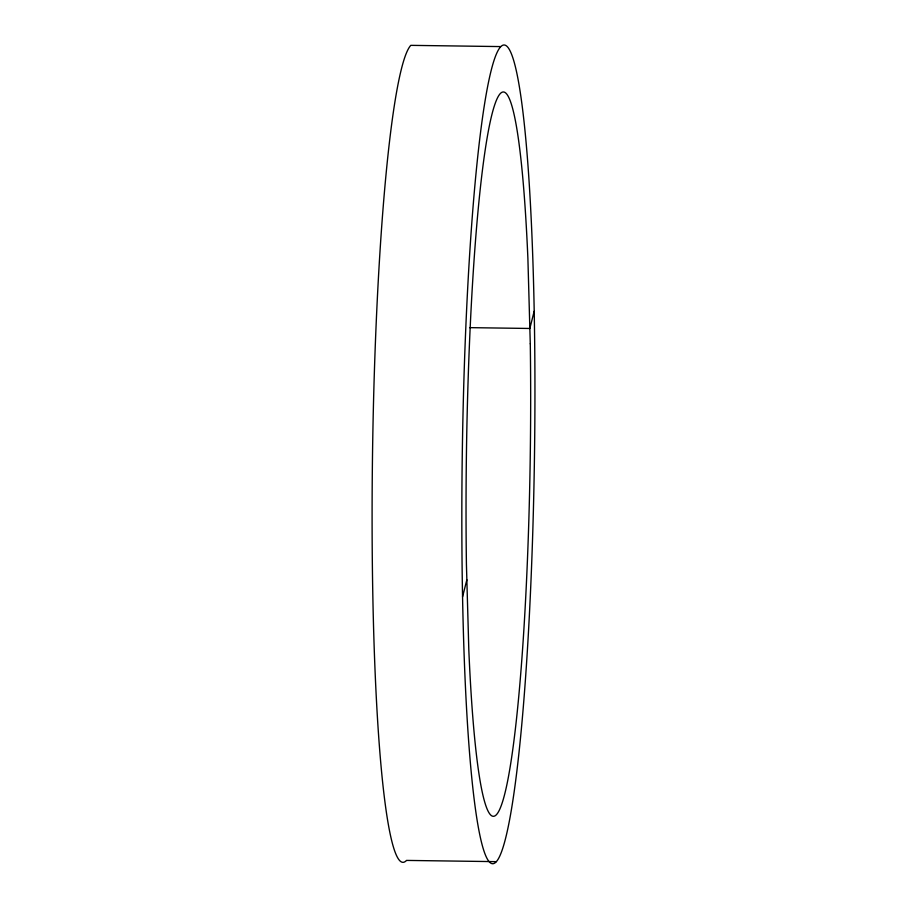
<?xml version="1.0" encoding="UTF-8"?>
<svg xmlns="http://www.w3.org/2000/svg" width="907" height="907" viewBox="0 0 907 907"><rect width="100%" height="100%" fill="white"/><g stroke="black" fill="none" stroke-linecap="round" stroke-linejoin="round"><path stroke-width="1.36" d="M462.559 596.897A409.397 36.11 -89.2 0 1 509.87 50.475A409.397 36.11 -89.2 0 1 522.625 714.977A409.397 36.11 -89.2 0 1 462.559 596.897L466.856 579.766M534.144 311.328L529.847 328.47L469.577 327.642M500.505 46.586L410.792 45.35A409.397 36.11 -89.2 0 0 372.165 491.503A409.397 36.11 -89.2 0 0 406.495 860.414L496.208 861.65M530.278 343.787L527.885 258.291A362.086 31.938 -89.2 0 0 489.202 126.629A362.086 31.938 -89.2 0 0 466.425 564.449L468.817 649.934A362.086 31.938 -89.2 0 0 507.512 781.596A362.086 31.938 -89.2 0 0 530.278 343.787"/></g></svg>
